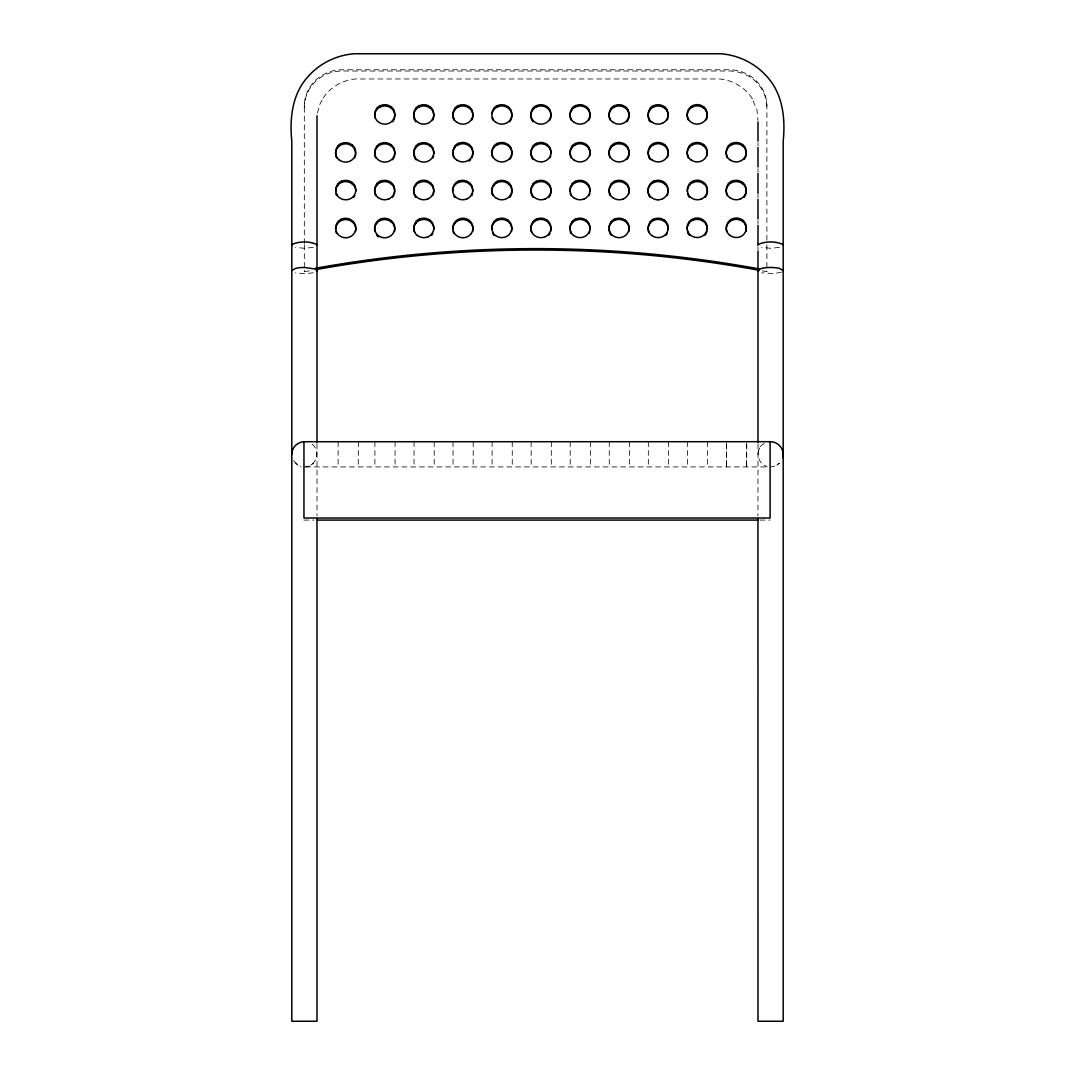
<?xml version="1.0" encoding="UTF-8"?>
<svg xmlns="http://www.w3.org/2000/svg" width="1075" height="1075" viewBox="0 0 1075 1075"><rect width="100%" height="100%" fill="white"/><g stroke="black" fill="none" stroke-linecap="round" stroke-linejoin="round"><path stroke-width="0.75" stroke-dasharray="5 3.75" d="M304.319 244.845L304.319 271.652L304.319 270.403M304.319 243.608L304.319 106.264A37.665 36.496 0 0 1 341.984 69.767L729.226 69.767A37.665 36.496 0 0 1 766.892 106.264L766.892 243.608M764.177 443.438C754.731 448.477 756.773 464.01 767.187 466.469M317.38 113.009L320.108 103.764L323.132 98.04L322.755 98.631C329.783 87.478 342.226 80.128 355.328 78.972L719.672 78.972C732.774 80.128 745.217 87.478 752.245 98.631L751.868 98.04L756.961 109.865L757.983 120.467M758.386 450.963L759.662 447.953M304.4 466.926C316.749 467.464 321.694 449.189 310.756 443.438M310.756 465.193L313.309 463.218M776.889 465.193L779.442 463.218L773.879 466.469L770.533 466.926M781.471 272.163L773.946 273.601L761.691 272.795M313.309 247.384L304.4 248.298L295.491 247.384M313.309 272.795L304.4 273.695L295.504 272.795M779.496 247.384L770.6 248.298L761.691 247.384M305.636 466.926L768.961 466.926M303.956 520.085L314.007 520.085M760.025 520.085L770.09 520.085M293.529 460.678L298.044 465.206L301.054 466.469M295.504 463.218L298.044 465.193M766.892 244.845L766.892 271.652M757.996 142.706L757.996 145.945M757.996 168.614L757.996 171.852M757.996 192.895L757.996 197.746M757.996 220.402L757.996 223.64M757.996 246.807L757.996 250.045M757.996 443.72L757.942 515.973M707.552 441.731L707.552 466.926M687.395 441.731L687.395 466.926M668.489 441.731L668.489 466.926M648.332 441.731L648.332 466.926M629.426 441.731L629.426 466.926M609.27 441.731L609.27 466.926M590.363 441.731L590.363 466.926M570.207 441.731L570.207 466.926M551.314 441.731L551.314 466.926M531.157 441.731L531.157 466.926M512.251 441.731L512.251 466.926M492.095 441.731L492.095 466.926M473.188 441.731L473.188 466.926M453.032 441.731L453.032 466.926M434.192 441.731L434.192 466.926M414.036 441.731L414.036 466.926M395.062 441.731L395.062 466.926M374.906 441.731L374.906 466.926M358.378 441.731L358.271 466.926M338.114 441.731L338.114 466.926M317.004 443.72L317.004 515.973M304.319 106.264L304.319 107.5A37.665 36.496 0 0 1 341.984 71.017L729.226 71.004A37.665 36.496 0.1 0 1 766.892 107.5M304.332 271.72A1205.72 1168.283 0 0 1 312.113 270.282M762.215 270.846A1205.72 1168.283 0 0 1 766.878 271.72M746.695 466.926L746.695 441.731L746.587 466.926M726.539 466.926L726.539 441.731L726.431 466.926"/><path stroke-width="1.5" d="M317.017 115.71L317.004 442.053M291.809 454.308L292.104 452.078M782.681 457.668L782.842 452.078M292.252 450.963C293.757 445.628 298.863 441.731 304.4 441.704M291.809 245.181L292.252 244.361C299.683 241.123 309.116 241.123 316.547 244.361L317.004 245.181M291.809 270.591L295.504 268.387A12.564 3.104 0 0 1 304.4 267.473L315.284 269.019L317.004 270.591L316.547 271.411M757.996 245.181L758.453 244.361C765.884 241.123 775.303 241.123 782.748 244.361L783.191 245.181M317.367 520.085L758.345 520.085M757.942 518.768L757.996 1021.25L783.191 1021.25L783.191 141.094C785.543 118.586 782.815 93.659 766.771 76.406C755.147 63.223 738.229 55.04 720.72 53.75L354.28 53.75C336.771 55.04 319.853 63.223 308.229 76.406C292.185 93.659 289.457 118.586 291.809 141.094L291.809 1021.25L317.004 1021.25L317.004 518.768M783.191 270.591L779.496 268.387A12.564 3.104 0 0 0 761.691 268.387L758.453 269.758L758.453 271.411M782.681 450.963C781.176 445.628 776.083 441.731 770.533 441.704L303.956 441.731L303.956 518.016L770.09 518.016L770.09 441.731M757.983 122.053L757.996 141.094M757.996 147.571L757.996 166.988M757.996 173.465L757.996 192.895M757.996 199.359L757.996 218.789M757.996 225.266L757.996 244.683M757.996 251.16L757.996 442.053M316.789 269.435A1205.72 1168.283 0 0 1 759.111 270.268M315.203 268.333A1205.72 1168.418 0 0 1 759.125 268.898M706.235 111.303A10.038 9.729 0 0 1 706.235 119.862M688.215 119.862A10.038 9.729 0 0 1 689.397 109.489A10.132 9.823 0 0 1 692.743 106.801M692.797 106.855A10.038 9.729 0 0 1 703.507 108.011M688.188 118.599A10.038 9.729 0.1 0 1 689.411 108.226A10.132 9.823 0 0 1 692.743 105.552M692.811 105.592A10.038 9.729 0.1 0 1 703.52 106.761M688.054 118.626A10.132 9.823 0 0 0 690.795 121.945A10.038 9.729 0 0 0 701.612 123.101A10.132 9.823 0 0 0 705.039 120.44A10.038 9.729 0.1 0 0 706.235 110.067A10.132 9.823 0 0 0 703.561 106.707M703.561 107.943A10.132 9.823 0 0 1 706.315 111.276M667.924 117.887A10.038 9.729 0 0 1 667.158 119.943M649.139 119.943A10.038 9.729 0 0 1 650.335 109.556M653.734 106.922A10.038 9.729 0 0 1 664.444 108.091A10.132 9.823 0 0 1 667.239 111.276M667.158 111.383A10.038 9.729 0 0 1 668.18 115.683M667.158 110.134A10.038 9.729 0 0 1 665.976 120.508A10.132 9.823 0 0 1 662.536 123.182M662.563 123.155A10.038 9.729 0 0 1 651.853 121.999M649.139 118.693A10.038 9.729 0 0 1 650.321 108.32M653.734 105.686A10.038 9.729 0 0 1 664.444 106.842M651.732 122.026A10.132 9.823 0 0 1 648.977 118.707M650.16 108.226A10.132 9.823 0 0 1 653.587 105.565M664.404 106.707A10.132 9.823 0 0 1 667.158 110.04M650.241 121.757A10.132 9.823 0 0 1 649.058 119.943M650.241 109.475A10.132 9.823 0 0 1 653.667 106.801M628.069 111.383A10.038 9.729 0 0 1 626.886 121.757M610.049 119.943A10.038 9.729 0 0 1 611.245 109.556A10.132 9.823 0 0 1 614.591 106.882M614.645 106.922A10.038 9.729 0 0 1 625.354 108.091A10.132 9.823 0 0 1 628.149 111.357M628.069 110.134A10.038 9.729 0 0 1 626.886 120.508A10.132 9.823 0 0 1 623.446 123.182A10.038 9.729 0 0 1 612.763 121.999M610.049 118.693A10.038 9.729 0 0 1 611.232 108.333M614.645 105.686A10.038 9.729 0 0 1 625.354 106.842M612.643 122.026A10.132 9.823 0 0 1 609.888 118.707M611.07 108.226A10.132 9.823 0 0 1 614.497 105.565M625.314 106.707A10.132 9.823 0 0 1 628.069 110.04M589.033 119.943A10.038 9.729 0 0 0 589.033 111.383A10.132 9.823 0 0 0 586.359 108.038A10.038 9.729 0 0 0 575.609 106.922M571.013 119.943A10.038 9.729 0 0 1 572.209 109.556M589.033 110.134A10.038 9.729 0 0 1 587.85 120.508A10.132 9.823 0 0 1 584.41 123.182A10.038 9.729 0 0 1 573.727 121.999M571.013 118.693A10.038 9.729 0 0 1 572.196 108.333M575.609 105.686A10.038 9.729 0 0 1 586.318 106.842M573.593 122.026A10.132 9.823 0 0 1 570.852 118.707M572.034 108.226A10.132 9.823 0 0 1 575.461 105.565M586.278 106.707A10.132 9.823 0 0 1 589.033 110.026M572.115 109.542A10.132 9.823 0 0 1 575.555 106.882M549.943 119.943A10.038 9.729 0 0 0 549.943 111.383A10.132 9.823 0 0 0 547.188 108.038A10.038 9.729 0 0 0 536.519 106.922M549.943 110.134A10.038 9.729 0 0 1 548.761 120.508A10.132 9.823 0 0 1 545.321 123.182A10.038 9.729 0 0 1 534.638 121.999A10.132 9.823 0 0 1 531.843 118.707A10.038 9.729 0 0 1 533.025 108.333M536.519 105.686A10.038 9.729 0 0 1 547.229 106.842M547.188 106.707A10.132 9.823 0 0 1 549.943 110.04M533.025 108.226A10.132 9.823 0 0 1 536.452 105.565M533.025 121.757A10.132 9.823 0 0 1 531.843 119.943A10.038 9.729 0 0 1 533.039 109.556A10.132 9.823 0 0 1 536.452 106.801M510.853 111.383A10.038 9.729 0 0 1 509.671 121.757M492.834 119.943A10.038 9.729 0 0 1 492.081 117.887M492.081 113.426A10.038 9.729 0 0 1 494.03 109.556A10.132 9.823 0 0 1 497.376 106.882M497.429 106.922A10.038 9.729 0 0 1 508.139 108.091A10.132 9.823 0 0 1 510.934 111.357M510.853 110.134A10.038 9.729 0 0 1 509.671 120.508A10.132 9.823 0 0 1 506.231 123.182A10.038 9.729 0 0 1 495.548 121.999M492.834 118.693A10.038 9.729 0 0 1 494.016 108.333M497.429 105.686A10.038 9.729 0 0 1 508.139 106.842M495.414 122.026A10.132 9.823 0 0 1 492.672 118.707M493.855 108.226A10.132 9.823 0 0 1 497.282 105.565M508.099 106.707A10.132 9.823 0 0 1 510.853 110.026M471.871 111.383A10.038 9.729 0 0 1 471.871 119.943M453.852 119.943A10.038 9.729 0 0 1 455.047 109.556A10.132 9.823 0 0 1 458.38 106.882M458.447 106.922A10.038 9.729 0 0 1 469.157 108.091A10.132 9.823 0 0 1 471.952 111.357M471.871 110.134A10.038 9.729 0 0 1 470.675 120.508A10.132 9.823 0 0 1 467.249 123.182A10.038 9.729 0 0 1 456.566 121.999M453.852 118.693A10.038 9.729 0 0 1 455.034 108.333M458.447 105.686A10.038 9.729 0 0 1 469.157 106.842M456.432 122.026A10.132 9.823 0 0 1 453.677 118.707M454.859 108.226A10.132 9.823 0 0 1 458.299 105.565M469.117 106.707A10.132 9.823 0 0 1 471.871 110.026M432.782 111.383A10.038 9.729 0 0 1 432.782 119.943M419.357 106.922A10.038 9.729 0 0 1 430.067 108.091M432.782 110.134A10.038 9.729 0 0 1 431.586 120.508A10.132 9.823 0 0 1 428.159 123.182A10.038 9.729 0 0 1 417.476 121.999A10.132 9.823 0 0 1 414.587 118.707M414.762 118.693A10.038 9.729 0 0 1 415.944 108.333M419.357 105.686A10.038 9.729 0 0 1 430.067 106.842M415.783 108.226A10.132 9.823 0 0 1 419.21 105.565M430.027 106.707A10.132 9.823 0 0 1 432.782 110.026M415.864 121.757A10.132 9.823 0 0 1 414.668 119.943A10.038 9.729 0 0 1 413.727 115.657A10.038 9.729 0 0 1 415.864 109.542A10.132 9.823 0 0 1 419.29 106.801M430.107 107.957A10.132 9.823 0 0 1 432.862 111.276M392.603 121.757A10.038 9.729 0 0 0 393.799 111.383A10.132 9.823 0 0 0 391.045 108.038A10.038 9.729 0 0 0 380.375 106.922M393.799 110.134A10.038 9.729 0 0 1 392.603 120.508A10.132 9.823 0 0 1 389.177 123.182A10.038 9.729 0 0 1 378.494 121.999A10.132 9.823 0 0 1 375.686 118.707A10.038 9.729 0 0 1 376.868 108.333M380.375 105.686A10.038 9.729 0 0 1 391.085 106.842M391.045 106.707A10.132 9.823 0 0 1 393.799 110.026M376.868 108.226A10.132 9.823 0 0 1 380.308 105.565M374.933 117.887A10.038 9.729 0 0 1 376.882 109.556A10.132 9.823 0 0 1 380.308 106.882M354.629 149.331A10.038 9.729 0 0 1 354.629 157.904M336.609 157.891A10.038 9.729 0 0 1 337.805 147.517A10.132 9.823 0 0 1 341.138 144.829A10.038 9.729 0 0 1 351.861 145.985A10.132 9.823 0 0 1 354.71 149.317M354.629 148.081A10.038 9.729 0 0 1 353.433 158.468A10.132 9.823 0 0 1 350.007 161.129A10.038 9.729 0 0 1 339.324 159.947M336.609 156.654A10.038 9.729 0 0 1 337.792 146.281M341.205 143.633A10.038 9.729 0 0 1 351.915 144.789M339.189 159.973A10.132 9.823 0 0 1 336.435 156.654M337.631 146.187A10.132 9.823 0 0 1 341.057 143.512M351.874 144.655A10.132 9.823 0 0 1 354.629 147.987M354.777 195.583A10.038 9.729 0 0 1 353.594 197.397M355.812 191.31A10.038 9.729 0 0 0 354.79 187.01A10.132 9.823 0 0 0 352.036 183.664M354.79 185.787A10.038 9.729 0 0 1 353.594 196.147A10.132 9.823 0 0 1 350.154 198.808A10.038 9.729 0 0 1 339.445 197.666A10.132 9.823 0 0 1 336.677 194.333M352.022 182.347A10.132 9.823 0 0 1 354.777 185.666M336.73 194.36A10.038 9.729 0 0 1 337.913 183.986M341.326 181.353A10.038 9.729 0 0 1 352.036 182.508M337.859 183.865A10.132 9.823 0 0 1 341.299 181.191M336.677 195.583A10.038 9.729 0 0 1 335.911 193.527M335.655 191.296A10.038 9.729 0 0 1 337.873 185.196M351.982 183.718A10.038 9.729 0 0 0 341.272 182.562A10.132 9.823 0 0 0 337.859 185.182M355.543 231.474A10.038 9.729 0 0 0 354.777 224.971A10.132 9.823 0 0 0 352.036 221.638M336.677 233.557A10.038 9.729 0 0 1 335.911 231.501M335.655 229.284A10.038 9.729 0 0 1 337.859 223.17A10.132 9.823 0 0 1 341.299 220.496A10.038 9.729 0 0 1 351.968 221.692M341.272 219.287A10.038 9.729 0 0 1 351.982 220.456A10.132 9.823 0 0 1 354.777 223.721A10.038 9.729 0 0 1 353.594 234.122A10.132 9.823 0 0 1 350.154 236.796A10.038 9.729 0 0 1 339.445 235.64A10.132 9.823 0 0 1 336.677 232.308A10.038 9.729 0 0 1 337.859 221.934A10.132 9.823 0 0 1 341.299 219.246M392.603 159.718A10.038 9.729 0 0 0 393.799 149.331A10.132 9.823 0 0 0 391.045 145.985A10.038 9.729 0 0 0 380.308 144.829A10.132 9.823 0 0 0 376.882 147.503A10.038 9.729 0 0 0 375.686 157.904M393.799 148.081A10.038 9.729 0 0 1 392.603 158.468A10.132 9.823 0 0 1 389.177 161.129A10.038 9.729 0 0 1 378.494 159.947A10.132 9.823 0 0 1 375.686 156.654A10.038 9.729 0 0 1 376.882 146.281M380.362 143.633A10.038 9.729 0 0 1 391.072 144.789M391.045 144.668A10.132 9.823 0 0 1 393.786 147.987M376.868 146.187A10.132 9.823 0 0 1 380.308 143.512M392.469 197.397A10.038 9.729 0 0 0 393.665 187.01A10.132 9.823 0 0 0 390.991 183.664M375.645 195.569A10.038 9.729 0 0 1 376.841 185.196M380.241 182.562A10.038 9.729 0 0 1 390.951 183.718M393.678 185.787A10.038 9.729 0 0 1 392.469 196.147A10.132 9.823 0 0 1 389.042 198.808M389.083 198.781A10.038 9.729 0 0 1 378.36 197.625M375.645 194.333A10.038 9.729 0 0 1 376.841 183.959M380.241 181.312A10.038 9.729 0 0 1 390.951 182.468M378.225 197.666A10.132 9.823 0 0 1 375.484 194.333M376.667 183.865A10.132 9.823 0 0 1 380.093 181.191M390.91 182.347A10.132 9.823 0 0 1 393.665 185.666M376.747 185.182A10.132 9.823 0 0 1 380.187 182.508M394.498 231.474A10.038 9.729 0 0 0 393.746 224.971A10.132 9.823 0 0 0 390.991 221.638M378.387 236.876A10.132 9.823 0 0 1 376.828 235.371M376.828 223.076A10.132 9.823 0 0 1 380.268 220.402M380.227 219.3A10.038 9.729 0 0 1 390.937 220.456M374.879 231.501A10.038 9.729 0 0 1 376.828 223.183M380.227 220.536A10.038 9.729 0 0 1 390.937 221.692M380.254 219.246A10.132 9.823 0 0 0 376.828 221.907A10.038 9.729 0 0 0 375.632 232.308A10.132 9.823 0 0 0 378.387 235.64A10.038 9.729 0 0 0 389.123 236.796A10.132 9.823 0 0 0 392.55 234.122A10.038 9.729 0 0 0 393.746 223.748A10.132 9.823 0 0 0 390.991 220.402M432.835 233.463A10.038 9.729 0 0 1 431.639 235.277M414.05 231.407A10.038 9.729 0 0 1 415.998 223.076M433.857 229.177A10.038 9.729 0 0 0 432.822 224.89A10.132 9.823 0 0 0 430.161 221.544A10.038 9.729 0 0 0 419.398 220.442A10.132 9.823 0 0 0 415.917 223.062M428.24 236.661A10.038 9.729 0 0 1 417.53 235.506M414.802 232.213A10.038 9.729 0 0 1 415.998 221.84M419.398 219.206A10.038 9.729 0 0 1 430.107 220.362M428.199 236.702A10.132 9.823 0 0 0 431.639 234.028A10.038 9.729 0 0 0 432.835 223.654A10.132 9.823 0 0 0 430.081 220.227M417.396 235.546A10.132 9.823 0 0 1 414.641 232.213M415.837 221.732A10.132 9.823 0 0 1 419.263 219.072M432.755 195.583A10.038 9.729 0 0 0 432.755 187.01A10.132 9.823 0 0 0 430 183.664M419.331 182.562A10.038 9.729 0 0 1 430.04 183.718M432.768 185.787A10.038 9.729 0 0 1 431.559 196.147A10.132 9.823 0 0 1 428.132 198.808M428.172 198.781A10.038 9.729 0 0 1 417.449 197.625A10.132 9.823 0 0 1 414.654 194.333A10.038 9.729 0 0 1 415.837 183.946A10.132 9.823 0 0 1 419.263 181.191A10.038 9.729 0 0 1 430.04 182.468A10.132 9.823 0 0 1 432.755 185.666M415.837 197.397A10.132 9.823 0 0 1 414.654 195.583A10.038 9.729 0 0 1 415.837 185.196M415.837 185.102A10.132 9.823 0 0 1 419.277 182.427M433.561 155.848A10.038 9.729 0 0 1 432.808 157.904M415.985 147.517A10.038 9.729 0 0 0 414.789 157.891A10.132 9.823 0 0 0 415.891 159.718M433.83 153.631A10.038 9.729 0 0 0 432.808 149.331A10.132 9.823 0 0 0 430.134 145.985M432.808 148.081A10.038 9.729 0 0 1 431.613 158.468A10.132 9.823 0 0 1 428.186 161.129A10.038 9.729 0 0 1 417.503 159.947M414.789 156.654A10.038 9.729 0 0 1 415.971 146.281M419.371 143.633A10.038 9.729 0 0 1 430.094 144.789M417.369 159.973A10.132 9.823 0 0 1 414.614 156.654M415.81 146.187A10.132 9.823 0 0 1 419.237 143.512M430.054 144.668A10.132 9.823 0 0 1 432.808 147.987M415.891 147.503A10.132 9.823 0 0 1 419.317 144.829A10.038 9.729 0 0 1 430.04 145.985M471.858 149.143A10.038 9.729 -0.1 0 1 471.871 157.729M453.852 157.716A10.038 9.729 -0.1 0 1 455.034 147.356M458.42 144.708A10.038 9.729 -0.1 0 1 469.143 145.851A10.132 9.823 0 0 1 471.871 149.062M471.871 147.907A10.038 9.729 0 0 1 470.675 158.294A10.132 9.823 0 0 1 467.249 160.954A10.038 9.729 0 0 1 456.566 159.772M453.852 156.48A10.038 9.729 0 0 1 455.034 146.106M458.434 143.459A10.038 9.729 0 0 1 469.143 144.614M470.675 159.543A10.132 9.823 0 0 1 469.117 161.048M454.873 147.248A10.132 9.823 0 0 1 458.299 144.588M456.432 159.799A10.132 9.823 0 0 1 453.69 156.48M454.873 145.998A10.132 9.823 0 0 1 458.313 143.338M469.117 144.493A10.132 9.823 0 0 1 471.871 147.812M472.503 193.527A10.038 9.729 0 0 1 471.737 195.583M458.313 182.562A10.038 9.729 0 0 1 469.023 183.718M472.772 191.31A10.038 9.729 0 0 0 471.737 187.01A10.132 9.823 0 0 0 468.982 183.664M471.75 185.787A10.038 9.729 0 0 1 470.554 196.147A10.132 9.823 0 0 1 467.114 198.808M467.155 198.781A10.038 9.729 0 0 1 456.445 197.625A10.132 9.823 0 0 1 453.637 194.333A10.038 9.729 0 0 1 454.833 183.946A10.132 9.823 0 0 1 458.259 181.191M458.313 181.312A10.038 9.729 0 0 1 469.023 182.481A10.132 9.823 0 0 1 471.737 185.666M454.819 197.397A10.132 9.823 0 0 1 453.637 195.583M458.259 182.427A10.132 9.823 0 0 0 454.833 185.088A10.038 9.729 0 0 0 452.602 191.283M472.704 231.474A10.038 9.729 0 0 0 471.938 224.944A10.132 9.823 0 0 0 469.197 221.625M453.838 233.53A10.038 9.729 0 0 1 453.086 231.474M452.817 229.257A10.038 9.729 0 0 1 455.034 223.157M469.143 221.665A10.038 9.729 0 0 0 458.434 220.523A10.132 9.823 0 0 0 455.034 223.13M509.711 159.53A10.038 9.729 -0.1 0 0 510.907 149.143A10.132 9.823 0 0 0 508.153 145.81A10.038 9.729 -0.1 0 0 497.376 144.722M510.907 147.907A10.038 9.729 0 0 1 509.711 158.294A10.132 9.823 0 0 1 506.285 160.954A10.038 9.729 0 0 1 495.575 159.812A10.132 9.823 0 0 1 492.807 156.48A10.038 9.729 0 0 1 494.043 146.133M508.153 144.493A10.132 9.823 0 0 1 510.907 147.812M497.443 143.499A10.038 9.729 0 0 1 508.153 144.655M493.989 145.998A10.132 9.823 0 0 1 497.429 143.338M492.807 157.729A10.038 9.729 -0.1 0 1 493.976 147.356A10.132 9.823 0 0 1 497.429 144.655M509.738 197.397A10.038 9.729 0 0 0 510.934 187.01A10.132 9.823 0 0 0 508.179 183.664M510.934 185.787A10.038 9.729 0 0 1 509.738 196.147A10.132 9.823 0 0 1 506.312 198.808A10.038 9.729 0 0 1 495.602 197.666M508.179 182.347A10.132 9.823 0 0 1 510.934 185.666M497.47 181.353A10.038 9.729 0 0 1 508.179 182.508M495.575 197.666A10.132 9.823 0 0 1 492.82 194.333A10.038 9.729 0 0 1 494.07 183.986A10.132 9.823 0 0 1 497.443 181.191M492.82 195.583A10.038 9.729 0 0 1 494.016 185.196M497.416 182.562A10.038 9.729 0 0 1 508.126 183.718M494.016 185.182A10.132 9.823 0 0 1 497.443 182.508M491.692 229.136A10.038 9.729 0 0 1 493.909 223.036A10.132 9.823 0 0 1 497.349 220.375A10.038 9.729 0 0 1 508.058 221.517A10.132 9.823 0 0 1 510.907 224.85M510.746 224.85A10.038 9.729 0 0 1 511.498 231.353M495.521 235.492A10.038 9.729 0 0 0 506.231 236.634A10.132 9.823 0 0 0 509.644 234.001A10.038 9.729 0 0 0 510.827 223.613A10.132 9.823 0 0 0 508.085 220.2M492.807 232.2A10.038 9.729 0 0 1 494.003 221.813M497.389 219.179A10.038 9.729 0 0 1 508.099 220.321M495.387 235.519A10.132 9.823 0 0 1 492.646 232.187M493.828 221.705A10.132 9.823 0 0 1 497.268 219.045M493.909 235.25A10.132 9.823 0 0 1 492.726 233.436M549.916 233.436A10.038 9.729 0 0 1 548.734 235.25M550.682 231.38A10.038 9.729 0 0 0 549.916 224.863A10.132 9.823 0 0 0 547.162 221.517A10.038 9.729 0 0 0 540.859 219.381A10.038 9.729 0 0 0 536.438 220.375A10.132 9.823 0 0 0 532.998 223.036A10.038 9.729 0 0 0 531.05 231.38M545.321 236.634A10.038 9.729 0 0 1 540.9 237.629A10.038 9.729 0 0 1 534.571 235.519A10.132 9.823 0 0 1 531.816 232.187M547.188 220.321A10.038 9.729 0 0 0 540.886 218.185A10.038 9.729 0 0 0 536.438 219.206M545.294 236.675A10.132 9.823 0 0 0 548.734 234.001A10.038 9.729 0 0 0 549.916 223.613A10.132 9.823 0 0 0 547.175 220.2M531.843 232.227A10.038 9.729 0 0 1 533.039 221.84M532.998 221.719A10.132 9.823 0 0 1 536.438 219.045M548.828 197.397A10.038 9.729 0 0 0 550.024 187.01A10.132 9.823 0 0 0 547.35 183.597M533.2 185.196A10.038 9.729 0 0 0 531.991 195.569A10.132 9.823 0 0 0 533.106 197.397M536.6 182.562A10.038 9.729 0 0 1 547.309 183.718M550.024 185.787A10.038 9.729 0 0 1 548.828 196.147A10.132 9.823 0 0 1 545.401 198.808M545.428 198.781A10.038 9.729 0 0 1 534.718 197.625A10.132 9.823 0 0 1 531.829 194.333M532.004 194.333A10.038 9.729 0 0 1 533.187 183.959M536.586 181.312A10.038 9.729 0 0 1 547.309 182.468A10.132 9.823 0 0 1 550.024 185.666M533.025 183.865A10.132 9.823 0 0 1 536.452 181.191M533.106 185.102A10.132 9.823 0 0 1 536.546 182.427M550.749 155.673A10.038 9.729 -0.1 0 1 549.997 157.729M536.559 144.722A10.038 9.729 -0.1 0 1 547.269 145.851M549.997 149.143A10.038 9.729 -0.1 0 1 551.018 153.429M549.997 147.907A10.038 9.729 0 0 1 548.801 158.294A10.132 9.823 0 0 1 545.374 160.954A10.038 9.729 0 0 1 534.692 159.772A10.132 9.823 0 0 1 531.816 156.48M531.977 156.48A10.038 9.729 0 0 1 533.16 146.106M536.559 143.472A10.038 9.729 0 0 1 547.269 144.614M532.998 145.998A10.132 9.823 0 0 1 536.438 143.338M547.242 144.493A10.132 9.823 0 0 1 549.997 147.812M533.079 159.543A10.132 9.823 0 0 1 531.897 157.729A10.038 9.729 -0.1 0 1 533.16 147.356A10.132 9.823 0 0 1 536.519 144.574M547.323 145.73A10.132 9.823 0 0 1 550.077 149.062M589.073 149.143A10.038 9.729 -0.1 0 1 589.839 155.673M571.067 157.716A10.038 9.729 -0.1 0 1 572.249 147.356M575.649 144.722A10.038 9.729 -0.1 0 1 586.359 145.851A10.132 9.823 0 0 1 589.167 149.143M589.087 147.907A10.038 9.729 0 0 1 587.891 158.294A10.132 9.823 0 0 1 584.464 160.954A10.038 9.729 0 0 1 573.781 159.772M571.067 156.48A10.038 9.729 0 0 1 572.249 146.106M575.649 143.472A10.038 9.729 0 0 1 586.359 144.614M573.647 159.799A10.132 9.823 0 0 1 570.906 156.48M572.088 145.998A10.132 9.823 0 0 1 575.528 143.338M586.332 144.493A10.132 9.823 0 0 1 589.087 147.812M572.169 147.329A10.132 9.823 0 0 1 575.609 144.655M589.772 193.527A10.038 9.729 0 0 1 589.006 195.583M570.986 195.569A10.038 9.729 0 0 1 570.234 193.513M569.965 191.296A10.038 9.729 0 0 1 572.182 185.196M575.582 182.562A10.038 9.729 0 0 1 586.292 183.718M590.027 191.31A10.038 9.729 0 0 0 589.006 187.01A10.132 9.823 0 0 0 586.332 183.664M589.019 185.787A10.038 9.729 0 0 1 587.823 196.147A10.132 9.823 0 0 1 584.383 198.808M584.424 198.781A10.038 9.729 0 0 1 573.714 197.625M570.986 194.333A10.038 9.729 0 0 1 572.182 183.959M575.582 181.312A10.038 9.729 0 0 1 586.292 182.481A10.132 9.823 0 0 1 589.006 185.666M573.566 197.666A10.132 9.823 0 0 1 570.825 194.333M572.008 183.852A10.132 9.823 0 0 1 575.434 181.191M572.088 185.182A10.132 9.823 0 0 1 575.528 182.508M589.772 231.38A10.038 9.729 0 0 1 589.006 233.436M570.986 233.436A10.038 9.729 0 0 1 570.22 231.38M569.952 229.163A10.038 9.729 0 0 1 572.169 223.049A10.132 9.823 0 0 1 575.528 220.375A10.038 9.729 0 0 1 586.238 221.517M590.027 229.163A10.038 9.729 0 0 0 589.006 224.863A10.132 9.823 0 0 0 586.332 221.517M573.701 235.492A10.038 9.729 0 0 0 584.41 236.634A10.132 9.823 0 0 0 587.823 234.001A10.038 9.729 0 0 0 589.006 223.613A10.132 9.823 0 0 0 586.265 220.2M570.986 232.2A10.038 9.729 0 0 1 572.182 221.813M575.568 219.179A10.038 9.729 0 0 1 586.278 220.321M573.566 235.519A10.132 9.823 0 0 1 570.825 232.187M572.008 221.719A10.132 9.823 0 0 1 575.447 219.045M628.862 231.367A10.038 9.729 0 0 0 628.096 224.85A10.132 9.823 0 0 0 625.341 221.517A10.038 9.729 0 0 0 614.618 220.375A10.132 9.823 0 0 0 611.178 223.036A10.038 9.729 0 0 0 609.229 231.38M625.341 220.2A10.132 9.823 0 0 1 628.096 223.533A10.038 9.729 0 0 1 626.9 234.001A10.132 9.823 0 0 1 623.473 236.675A10.038 9.729 0 0 1 612.763 235.519A10.132 9.823 0 0 1 609.995 232.187M610.049 232.227A10.038 9.729 0 0 1 611.232 221.84M614.631 219.219A10.038 9.729 0 0 1 625.341 220.362M611.178 221.719A10.132 9.823 0 0 1 614.618 219.045M611.178 235.25A10.132 9.823 0 0 1 609.995 233.436M610.089 195.583A10.038 9.729 0 0 1 611.285 185.196M625.395 183.718A10.038 9.729 0 0 0 614.685 182.562A10.132 9.823 0 0 0 611.285 185.182M628.122 187.01A10.038 9.729 0 0 1 628.875 193.513M628.203 185.787A10.038 9.729 0 0 1 627.007 196.147A10.132 9.823 0 0 1 623.581 198.808M623.607 198.781A10.038 9.729 0 0 1 612.898 197.625M610.183 194.333A10.038 9.729 0 0 1 611.366 183.959M614.766 181.312A10.038 9.729 0 0 1 625.489 182.468A10.132 9.823 0 0 1 628.203 185.666M612.763 197.666A10.132 9.823 0 0 1 610.009 194.333M611.205 183.865A10.132 9.823 0 0 1 614.631 181.191M625.529 183.664A10.132 9.823 0 0 1 628.284 186.996M628.122 149.143A10.038 9.729 -0.1 0 1 626.927 159.53M619.093 143.714A10.038 9.729 -0.1 0 1 625.395 145.851A10.132 9.823 0 0 1 628.122 149.143M628.122 147.907A10.038 9.729 0 0 1 626.927 158.294A10.132 9.823 0 0 1 623.5 160.954A10.038 9.729 0 0 1 619.106 161.922A10.038 9.729 0 0 1 612.763 159.799A10.132 9.823 0 0 1 610.022 156.48A10.038 9.729 0 0 1 611.232 146.133M625.395 144.614A10.038 9.729 0 0 0 619.093 142.464A10.038 9.729 0 0 0 614.645 143.499M625.368 144.493A10.132 9.823 0 0 1 628.122 147.812M611.205 145.998A10.132 9.823 0 0 1 614.645 143.338M610.022 157.729A10.038 9.729 -0.1 0 1 611.191 147.356A10.132 9.823 0 0 1 614.645 144.655M614.591 144.722A10.038 9.729 -0.1 0 1 619.025 143.714M667.212 149.143A10.038 9.729 -0.1 0 1 667.212 157.729M649.192 157.716A10.038 9.729 -0.1 0 1 650.375 147.356A10.132 9.823 0 0 1 653.734 144.574M653.761 144.708A10.038 9.729 -0.1 0 1 664.484 145.851A10.132 9.823 0 0 1 667.293 149.062M667.212 147.907A10.038 9.729 0 0 1 666.016 158.294A10.132 9.823 0 0 1 662.59 160.954A10.038 9.729 0 0 1 651.907 159.772M649.192 156.48A10.038 9.729 0 0 1 650.375 146.106M653.775 143.459A10.038 9.729 0 0 1 664.484 144.614M651.786 159.799A10.132 9.823 0 0 1 649.031 156.48M650.227 145.998A10.132 9.823 0 0 1 653.654 143.338M664.457 144.493A10.132 9.823 0 0 1 667.212 147.812M650.294 159.543A10.132 9.823 0 0 1 649.112 157.729M667.078 195.583A10.038 9.729 0 0 0 667.091 187.01A10.132 9.823 0 0 0 664.337 183.664M658.075 181.567A10.038 9.729 0 0 1 664.363 183.718M667.091 185.787A10.038 9.729 0 0 1 665.895 196.147A10.132 9.823 0 0 1 662.455 198.808M662.496 198.781A10.038 9.729 0 0 1 658.061 199.775M667.078 185.666A10.132 9.823 0 0 0 664.323 182.347A10.038 9.729 0 0 0 658.061 180.318A10.038 9.729 0 0 0 653.6 181.353M658.034 199.802A10.038 9.729 0 0 1 651.732 197.652A10.132 9.823 0 0 1 648.977 194.333A10.038 9.729 0 0 1 650.2 183.986A10.132 9.823 0 0 1 653.6 181.191M650.173 197.397A10.132 9.823 0 0 1 648.977 195.583A10.038 9.729 0 0 1 650.173 185.196M650.173 185.102A10.132 9.823 0 0 1 653.6 182.427M653.573 182.562A10.038 9.729 0 0 1 657.994 181.567M667.185 233.436A10.038 9.729 0 0 1 665.989 235.25M648.4 231.38A10.038 9.729 0 0 1 650.348 223.049M667.185 224.863A10.038 9.729 0 0 1 668.207 229.163M651.88 235.492A10.038 9.729 0 0 0 662.59 236.634A10.132 9.823 0 0 0 665.989 234.001A10.038 9.729 0 0 0 667.185 223.613A10.132 9.823 0 0 0 664.431 220.2M649.166 232.2A10.038 9.729 0 0 1 650.362 221.813M653.748 219.179A10.038 9.729 0 0 1 664.457 220.321M651.746 235.519A10.132 9.823 0 0 1 648.991 232.187M650.187 221.705A10.132 9.823 0 0 1 653.627 219.045M650.268 223.036A10.132 9.823 0 0 1 653.707 220.375A10.038 9.729 0 0 1 664.417 221.517A10.132 9.823 0 0 1 667.266 224.85M706.933 231.286A10.038 9.729 0 0 1 704.985 235.143M688.148 233.329A10.038 9.729 0 0 1 687.395 231.286M687.127 229.056A10.038 9.729 0 0 1 689.344 222.955M692.743 220.321A10.038 9.729 0 0 1 703.453 221.477M706.168 224.769A10.038 9.729 0 0 1 707.202 229.056M706.168 223.519A10.038 9.729 0 0 1 704.985 233.907A10.132 9.823 0 0 1 701.545 236.567A10.038 9.729 0 0 1 690.876 235.385M688.148 232.093A10.038 9.729 0 0 1 689.344 221.705M690.741 235.412A10.132 9.823 0 0 1 687.987 232.093M689.263 235.143A10.132 9.823 0 0 1 688.067 233.329M689.263 222.861A10.132 9.823 0 0 1 692.69 220.187M703.507 221.343A10.132 9.823 0 0 1 706.262 224.675M689.263 221.692A10.132 9.823 0 0 1 692.69 219.031A10.038 9.729 0 0 1 703.399 220.173A10.132 9.823 0 0 1 706.248 223.506M706.382 187.01A10.038 9.729 0 0 1 705.187 197.397M687.597 193.513A10.038 9.729 0 0 0 688.349 195.569A10.132 9.823 0 0 0 689.465 197.397M687.328 191.296A10.038 9.729 0 0 1 689.545 185.196M692.958 182.562A10.038 9.729 0 0 1 703.668 183.718M706.382 185.787A10.038 9.729 0 0 1 705.187 196.147A10.132 9.823 0 0 1 701.76 198.808M701.787 198.781A10.038 9.729 0 0 1 691.077 197.625A10.132 9.823 0 0 1 688.188 194.333M688.363 194.333A10.038 9.729 0 0 1 689.545 183.959M689.384 183.865A10.132 9.823 0 0 1 692.811 181.191A10.038 9.729 0 0 1 703.668 182.468A10.132 9.823 0 0 1 706.382 185.666M689.465 185.088A10.132 9.823 0 0 1 692.905 182.427M703.708 183.597A10.132 9.823 0 0 1 706.463 186.916M707.014 155.673A10.038 9.729 -0.1 0 0 706.248 149.143A10.132 9.823 0 0 0 703.574 145.81M688.228 157.716A10.038 9.729 -0.1 0 1 689.411 147.356A10.132 9.823 0 0 1 692.77 144.655M692.811 144.722A10.038 9.729 -0.1 0 1 703.52 145.851M706.248 147.907A10.038 9.729 0 0 1 705.066 158.294A10.132 9.823 0 0 1 701.626 160.954A10.038 9.729 0 0 1 690.956 159.772M688.228 156.48A10.038 9.729 0 0 1 689.411 146.106M692.811 143.472A10.038 9.729 0 0 1 703.534 144.614M690.808 159.799A10.132 9.823 0 0 1 688.067 156.48M689.25 145.998A10.132 9.823 0 0 1 692.69 143.338M703.493 144.493A10.132 9.823 0 0 1 706.248 147.812M744.048 159.53A10.038 9.729 -0.1 0 0 745.23 149.143A10.132 9.823 0 0 0 742.57 145.81M727.211 157.716A10.038 9.729 -0.1 0 1 728.393 147.356M731.793 144.722A10.038 9.729 -0.1 0 1 742.502 145.851M745.23 147.907A10.038 9.729 0 0 1 744.048 158.294A10.132 9.823 0 0 1 740.608 160.954A10.038 9.729 0 0 1 729.938 159.772M727.211 156.48A10.038 9.729 0 0 1 728.407 146.106M731.806 143.472A10.038 9.729 0 0 1 742.516 144.614M729.804 159.799A10.132 9.823 0 0 1 727.049 156.48M728.245 145.998A10.132 9.823 0 0 1 731.672 143.338M742.476 144.493A10.132 9.823 0 0 1 745.23 147.812M728.326 147.329A10.132 9.823 0 0 1 731.752 144.655M744.048 197.397A10.038 9.729 0 0 0 745.244 187.01A10.132 9.823 0 0 0 742.57 183.664M727.211 195.569A10.038 9.729 0 0 1 728.407 185.196M731.806 182.562A10.038 9.729 0 0 1 742.516 183.718M745.244 185.787A10.038 9.729 0 0 1 744.048 196.147A10.132 9.823 0 0 1 740.608 198.808M740.648 198.781A10.038 9.729 0 0 1 729.938 197.625M727.224 194.333A10.038 9.729 0 0 1 728.407 183.959M731.806 181.312A10.038 9.729 0 0 1 742.516 182.468M729.804 197.666A10.132 9.823 0 0 1 727.049 194.333M728.232 183.865A10.132 9.823 0 0 1 731.672 181.191M742.476 182.347A10.132 9.823 0 0 1 745.23 185.666M728.326 185.182A10.132 9.823 0 0 1 731.752 182.508M726.498 231.286A10.038 9.729 0 0 1 728.447 222.955A10.132 9.823 0 0 1 731.887 220.267M731.86 220.321A10.038 9.729 0 0 1 742.57 221.477M745.284 224.769A10.038 9.729 0 0 1 746.037 231.273M730.059 235.385A10.038 9.729 0 0 0 740.769 236.54A10.132 9.823 0 0 0 744.169 233.907A10.038 9.729 0 0 0 745.365 223.519A10.132 9.823 0 0 0 742.691 220.173M727.345 232.093A10.038 9.729 0 0 1 728.527 221.705A10.132 9.823 0 0 1 731.887 219.031A10.038 9.729 0 0 1 742.597 220.173M729.925 235.412A10.132 9.823 0 0 1 727.184 232.093M742.691 221.423A10.132 9.823 0 0 1 745.445 224.756M470.756 234.108A10.038 9.729 0 0 0 471.938 223.721A10.132 9.823 0 0 0 469.197 220.375A10.038 9.729 0 0 0 458.434 219.273A10.132 9.823 0 0 0 455.034 221.893A10.038 9.729 0 0 0 453.838 232.294A10.132 9.823 0 0 0 456.593 235.613A10.038 9.729 0 0 0 467.316 236.769A10.132 9.823 0 0 0 470.756 234.108"/></g></svg>
